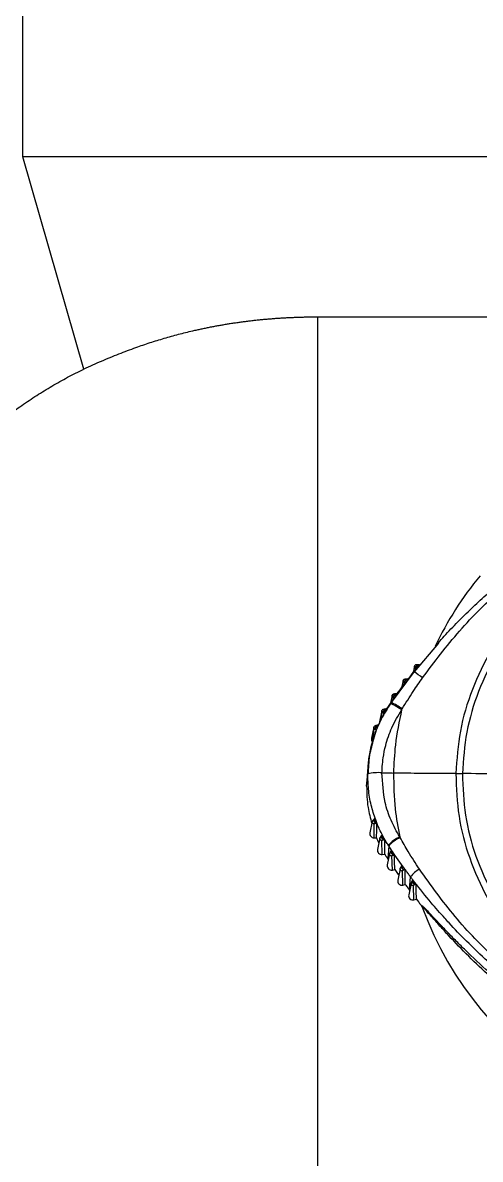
# Model space of a CAD drawing. Extents: x 527 to 611, y 788 to 934.
# Drawn here: x 558.14 to 561.07, y 807.59 to 814.88 of the extents above; entities that cross this region are included whole.
import ezdxf

# ---------------------------------------------------------------- set-up
doc = ezdxf.new("R2010")
doc.units = 0
doc.header["$MEASUREMENT"] = 0
doc.layers.add('1', color=4, linetype='Continuous')
doc.layers.add('GEOMETRY', color=3, linetype='Continuous', lineweight=25)

# ---------------------------------------------------------------- blocks, each defined once
blk = doc.blocks.new('2026_FLAIR')
at = {"layer": 'GEOMETRY'}
for p, q in [((31.069, 11.2165), (31.069, 11.6015)), ((31.069, 10.9232), (31.069, 11.2165)), ((31.069, 10.6607), (31.069, 10.9232)), ((31.4604, 9.2961), (31.069, 10.6607)), ((45.8994, 10.6607), (31.069, 10.6607)), ((32.96, 9.6307), (32.96, 3.6515)), ((34.5986, 9.6307), (32.96, 9.6307)), ((33.7361, 7.5381), (33.5798, 7.3534)), ((33.5821, 7.3906), (33.5733, 7.3475)), ((33.5789, 7.3547), (33.5833, 7.3823)), ((33.5919, 7.371), (33.5909, 7.3728)), ((33.6009, 7.3821), (33.5962, 7.3894)), ((33.6136, 7.397), (33.6068, 7.3986)), ((33.6114, 7.3982), (33.6103, 7.3985)), ((33.6114, 7.3982), (33.6145, 7.3975)), ((33.5799, 7.3551), (33.433, 7.1571)), ((33.5404, 7.3045), (33.5333, 7.3059)), ((33.5379, 7.3056), (33.5368, 7.3059)), ((33.5379, 7.3056), (33.5412, 7.305)), ((33.5089, 7.2976), (33.4994, 7.2511)), ((33.5057, 7.2594), (33.5103, 7.2889)), ((33.5198, 7.277), (33.518, 7.2798)), ((33.4386, 7.2025), (33.4283, 7.152)), ((33.433, 7.1571), (33.4283, 7.1504)), ((33.4354, 7.1622), (33.4402, 7.1935)), ((33.4496, 7.1824), (33.448, 7.1847)), ((33.47, 7.2101), (33.4626, 7.2114)), ((33.4671, 7.2112), (33.4708, 7.2106)), ((33.373, 7.1042), (33.3583, 7.0323)), ((33.3688, 7.0489), (33.3753, 7.0942)), ((33.3753, 7.06), (33.3933, 7.0965)), ((33.3933, 7.0965), (33.3873, 7.1038)), ((33.3933, 7.0965), (33.3969, 7.1028)), ((33.4037, 7.1135), (33.3963, 7.1141)), ((33.3969, 7.1028), (33.4272, 7.1504)), ((33.3502, 7.0099), (33.343, 7.0096)), ((33.3451, 6.9985), (33.3606, 7.0301)), ((33.3474, 7.0103), (33.3507, 7.0105)), ((33.3207, 6.9983), (33.3061, 6.9267)), ((33.3136, 6.9018), (33.3242, 6.9869)), ((33.287, 6.7675), (33.2791, 6.689)), ((33.275, 6.6186), (33.2828, 6.6972)), ((33.311, 6.3913), (33.2964, 6.3197)), ((33.3231, 6.2868), (33.3233, 6.3762)), ((33.3287, 6.4123), (33.3233, 6.4069)), ((33.3257, 6.3943), (33.3332, 6.4016)), ((33.3355, 6.3953), (33.3257, 6.3943)), ((33.3286, 6.4127), (33.3283, 6.4129)), ((33.3354, 6.3953), (33.3331, 6.4015)), ((33.3231, 6.2868), (33.3385, 6.2867)), ((33.3599, 6.2845), (33.3452, 6.2126)), ((33.3741, 6.3065), (33.3713, 6.3027)), ((33.3841, 6.2899), (33.3742, 6.2876)), ((33.384, 6.2898), (33.3807, 6.2958)), ((33.3753, 6.1798), (33.3736, 6.2696)), ((33.4171, 6.235), (33.4104, 6.1508)), ((33.4462, 6.1913), (33.4171, 6.235)), ((33.4345, 6.2069), (33.4321, 6.2031)), ((33.3753, 6.1798), (33.3911, 6.1816)), ((33.4223, 6.185), (33.4076, 6.1127)), ((33.4104, 6.1508), (33.4142, 6.145)), ((33.4365, 6.1883), (33.4421, 6.1973)), ((33.4463, 6.1914), (33.4365, 6.1883)), ((33.44, 6.0803), (33.437, 6.1703)), ((33.4462, 6.1913), (33.4421, 6.1973)), ((33.5089, 6.1014), (33.4462, 6.1913)), ((33.4543, 6.1775), (33.4506, 6.1764)), ((33.44, 6.0803), (33.4555, 6.0834)), ((33.4896, 6.0887), (33.4747, 6.0159)), ((33.5011, 6.1106), (33.499, 6.107)), ((33.5037, 6.0925), (33.5091, 6.1015)), ((33.5132, 6.0957), (33.5037, 6.0925)), ((33.508, 5.9837), (33.5046, 6.0742)), ((33.5131, 6.0957), (33.509, 6.1014)), ((33.5216, 6.082), (33.5183, 6.0809)), ((33.508, 5.9837), (33.5233, 5.9873)), ((33.5598, 5.9946), (33.5448, 5.9212)), ((33.5511, 5.9524), (33.5575, 6.0356)), ((33.5707, 6.0164), (33.5689, 6.0131)), ((33.5919, 5.9885), (33.5888, 5.9874)), ((33.5787, 5.8891), (33.5749, 5.9803)), ((33.5787, 5.8891), (33.5941, 5.8931)), ((33.6291, 5.8477), (33.6256, 5.8531)), ((33.6318, 5.8419), (33.6291, 5.8477))]:
    blk.add_line(p, q, dxfattribs=at)
at = {"layer": 'GEOMETRY', "flags": 128}
for points in [[(33.4008, 7.1143), (33.4029, 7.1142), (33.4041, 7.1141)], [(33.3583, 7.0323), (33.3577, 7.0253), (33.3579, 7.0236)], [(33.3373, 6.9778), (33.3358, 6.9791), (33.3345, 6.9802)], [(33.3254, 6.41), (33.327, 6.4116), (33.3283, 6.4129)], [(33.3406, 6.3797), (33.3388, 6.3796), (33.3374, 6.3794)], [(33.3385, 6.2867), (33.3397, 6.3388), (33.3406, 6.3797)], [(33.3911, 6.2753), (33.389, 6.2748), (33.3874, 6.2745)], [(33.3911, 6.1816), (33.3911, 6.2341), (33.3911, 6.2753)], [(33.4555, 6.0834), (33.4548, 6.1361), (33.4543, 6.1775)], [(33.5233, 5.9873), (33.5224, 6.0404), (33.5216, 6.082)], [(33.583, 6.002), (33.5779, 6.0002), (33.574, 5.9988)], [(33.5941, 5.8931), (33.5929, 5.9466), (33.5919, 5.9885)]]:
    blk.add_lwpolyline(points, dxfattribs=at)
at = {"layer": 'GEOMETRY'}
for centre, radius, start, end in [((35.6877, 6.5777), 2.1853, 140.41696, 154.55213), ((33.609, 7.385), 0.0135, 84.60102, 161.04788), ((33.6064, 7.3812), 0.0177, 77.36376, 89.09118), ((33.5358, 7.2925), 0.0135, 85.96237, 162.30092), ((33.5333, 7.2885), 0.0177, 78.67944, 89.09118), ((28.7664, 0.5847), 8.3056, 54.12539, 54.59305), ((33.1954, 6.6689), 0.5425, 55.3917, 64.16534), ((33.4671, 7.1966), 0.0154, 106.96976, 160.30414), ((33.4645, 7.2028), 0.0088, 73.07952, 102.45628), ((33.4631, 7.194), 0.0177, 80.55477, 89.09118), ((33.4022, 7.0999), 0.0154, 112.26858, 165.35612), ((33.399, 7.1059), 0.00867, 77.8072, 107.71861), ((33.3982, 7.0969), 0.0177, 85.43184, 89.09118), ((33.1921, 6.652), 0.5512, 56.05512, 64.7486), ((33.3507, 6.9962), 0.0154, 119.60062, 173.00378), ((33.3467, 7.0018), 0.00853, 84.74763, 114.81684), ((33.3329, 6.9213), 0.0274, 168.46304, 225.22614), ((33.348, 6.4456), 0.2599, 84.33875, 104.52381), ((33.335, 6.4023), 0.0122, 141.15817, 221.13906), ((33.3233, 6.3143), 0.0275, 168.56577, 269.58942), ((33.3825, 6.2971), 0.0126, 153.42459, 228.73603), ((33.5826, 6.086), 0.2273, 114.74953, 137.71488), ((33.5888, 6.0793), 0.2318, 115.35149, 137.79343), ((33.3721, 6.2071), 0.0275, 168.59561, 276.60188), ((33.4438, 6.1985), 0.0126, 158.9162, 234.1623), ((33.4345, 6.1073), 0.0275, 168.61698, 281.42658), ((33.5108, 6.1029), 0.0125, 160.57358, 235.56421), ((33.6904, 5.9438), 0.1616, 118.41446, 145.35397), ((33.5017, 6.0105), 0.0275, 168.62488, 283.29973), ((33.5808, 6.0093), 0.0125, 161.8538, 236.76509), ((33.5718, 5.9157), 0.0275, 168.6305, 284.603), ((35.6964, 6.5889), 2.1956, 199.89049, 278.47726)]:
    blk.add_arc(centre, radius, start, end, dxfattribs=at)
for points, knots in [([(32.96, 9.6307), (32.9504, 9.6306), (32.9313, 9.6306), (32.9027, 9.6303), (32.8742, 9.6297), (32.8457, 9.629), (32.8173, 9.628), (32.789, 9.6269), (32.7608, 9.6255), (32.7326, 9.6239), (32.7045, 9.6221), (32.6765, 9.6201), (32.6485, 9.6178), (32.6207, 9.6154), (32.5929, 9.6127), (32.5652, 9.6099), (32.5375, 9.6068), (32.51, 9.6035), (32.4825, 9.6), (32.4551, 9.5962), (32.4277, 9.5923), (32.4005, 9.5881), (32.3733, 9.5838), (32.3462, 9.5792), (32.3191, 9.5744), (32.2922, 9.5694), (32.2653, 9.5642), (32.2385, 9.5588), (32.2117, 9.5531), (32.1851, 9.5473), (32.1363, 9.5362), (32.0657, 9.5187), (31.9741, 9.4932), (31.8829, 9.465), (31.8044, 9.4383), (31.738, 9.414), (31.683, 9.3928), (31.6277, 9.3704), (31.572, 9.3468), (31.516, 9.322), (31.4791, 9.3048), (31.4604, 9.2961)], [0, 0, 0, 0, 0.017459, 0.034876, 0.052252, 0.069592, 0.086897, 0.104172, 0.121419, 0.138641, 0.155841, 0.173022, 0.190188, 0.207341, 0.224485, 0.241622, 0.258756, 0.275889, 0.293026, 0.310168, 0.32732, 0.344483, 0.361662, 0.378859, 0.396078, 0.41332, 0.430591, 0.447892, 0.465226, 0.482597, 0.500007, 0.561001, 0.62292, 0.685881, 0.749994, 0.789452, 0.829766, 0.870957, 0.913047, 0.956055, 1, 1, 1, 1]), ([(29.3361, 7.0076), (29.342, 7.0176), (29.3539, 7.0377), (29.3719, 7.0676), (29.3898, 7.0975), (29.4079, 7.1272), (29.426, 7.1569), (29.4442, 7.1864), (29.4625, 7.2158), (29.4808, 7.2451), (29.4992, 7.2743), (29.5176, 7.3033), (29.5361, 7.3322), (29.5546, 7.361), (29.5732, 7.3897), (29.5919, 7.4183), (29.6106, 7.4467), (29.6294, 7.475), (29.6482, 7.5031), (29.667, 7.5312), (29.6859, 7.5591), (29.7049, 7.5869), (29.7239, 7.6145), (29.7429, 7.642), (29.762, 7.6693), (29.7811, 7.6966), (29.8003, 7.7237), (29.8195, 7.7506), (29.8388, 7.7774), (29.858, 7.8041), (29.8774, 7.8306), (29.8968, 7.857), (29.9162, 7.8832), (29.9357, 7.9093), (29.9552, 7.9353), (29.9747, 7.9611), (29.9943, 7.9868), (30.014, 8.0123), (30.0337, 8.0377), (30.0535, 8.063), (30.0733, 8.0881), (30.0931, 8.113), (30.113, 8.1379), (30.133, 8.1625), (30.153, 8.1871), (30.1731, 8.2114), (30.1932, 8.2357), (30.2134, 8.2598), (30.2337, 8.2837), (30.254, 8.3075), (30.2744, 8.3311), (30.2948, 8.3546), (30.3153, 8.378), (30.3359, 8.4012), (30.3566, 8.4242), (30.3773, 8.4471), (30.3981, 8.4698), (30.419, 8.4924), (30.44, 8.5148), (30.4611, 8.5371), (30.4822, 8.5591), (30.5035, 8.5811), (30.5248, 8.6028), (30.5462, 8.6244), (30.5678, 8.6459), (30.5894, 8.6671), (30.6111, 8.6882), (30.633, 8.7092), (30.655, 8.7299), (30.677, 8.7505), (30.6992, 8.7709), (30.7215, 8.7911), (30.7439, 8.8111), (30.7665, 8.831), (30.7892, 8.8506), (30.812, 8.8701), (30.842, 8.8953), (30.8794, 8.9259), (30.9244, 8.9617), (30.97, 8.9967), (31.0161, 9.0308), (31.0628, 9.0642), (31.1102, 9.0966), (31.1582, 9.1282), (31.2068, 9.1588), (31.2561, 9.1884), (31.3061, 9.217), (31.3568, 9.2445), (31.4081, 9.2711), (31.443, 9.2878), (31.4604, 9.2961)], [0, 0, 0, 0, 0.01, 0.019999, 0.029997, 0.039995, 0.049992, 0.059989, 0.069986, 0.079983, 0.08998, 0.099978, 0.109976, 0.119975, 0.129975, 0.139975, 0.149975, 0.159977, 0.169978, 0.179981, 0.189983, 0.199986, 0.209989, 0.219992, 0.229995, 0.239998, 0.25, 0.260001, 0.270002, 0.280002, 0.290002, 0.300002, 0.310001, 0.320001, 0.33, 0.339999, 0.349998, 0.359998, 0.369997, 0.379997, 0.389996, 0.399996, 0.409996, 0.419996, 0.429996, 0.439997, 0.449997, 0.459998, 0.469998, 0.479999, 0.49, 0.5, 0.510001, 0.520002, 0.530002, 0.540003, 0.550003, 0.560003, 0.570003, 0.580003, 0.590003, 0.600003, 0.610003, 0.620002, 0.630002, 0.640001, 0.650001, 0.66, 0.67, 0.679999, 0.689999, 0.699998, 0.709998, 0.719998, 0.729999, 0.74, 0.750001, 0.769236, 0.788473, 0.807709, 0.826944, 0.846178, 0.865411, 0.884641, 0.903869, 0.923095, 0.94232, 0.961545, 0.980771, 1, 1, 1, 1]), ([(33.7351, 7.5393), (33.7476, 7.5535), (33.7883, 7.5995), (33.859, 7.6731), (33.9476, 7.7609), (34.0312, 7.8385), (34.1015, 7.9003), (34.1567, 7.9469), (34.204, 7.9856), (34.2522, 8.0238), (34.3012, 8.0615), (34.3511, 8.0984), (34.4091, 8.14), (34.4758, 8.1859), (34.5535, 8.2368), (34.6196, 8.2778), (34.6732, 8.3097), (34.7117, 8.332), (34.7505, 8.3538), (34.7894, 8.3752), (34.8285, 8.396), (34.9061, 8.4363), (35.0245, 8.4935), (35.1825, 8.5612), (35.3272, 8.6157), (35.454, 8.6582), (35.5602, 8.6902), (35.6535, 8.7156), (35.735, 8.7359), (35.8201, 8.7553), (35.9224, 8.7761), (36.0463, 8.7978), (36.1358, 8.8095), (36.1819, 8.8155)], [0, 0, 0, 0, 0.02011, 0.065119, 0.108288, 0.152546, 0.186116, 0.207605, 0.229231, 0.250985, 0.27285, 0.294809, 0.316843, 0.348588, 0.380737, 0.415396, 0.431153, 0.446921, 0.462678, 0.478402, 0.494071, 0.509667, 0.571374, 0.633797, 0.69249, 0.736086, 0.776368, 0.810742, 0.839184, 0.865953, 0.903868, 0.950546, 1, 1, 1, 1]), ([(33.6336, 7.3147), (33.7104, 7.4167), (33.8644, 7.6212), (34.1387, 7.8923), (34.44, 8.1332), (34.7674, 8.3384), (35.115, 8.5062), (35.4782, 8.6336), (35.8522, 8.7227), (36.1071, 8.7453), (36.2343, 8.7566)], [0, 0, 0, 0, 0.124405, 0.249399, 0.37465, 0.500002, 0.625355, 0.750608, 0.875597, 1, 1, 1, 1]), ([(37.4776, 6.6448), (37.4753, 6.7424), (37.4706, 6.9369), (37.412, 7.222), (37.3162, 7.493), (37.1812, 7.743), (37.0101, 7.9655), (36.8058, 8.1543), (36.5719, 8.3036), (36.3143, 8.409), (36.04, 8.4696), (35.756, 8.4852), (35.4694, 8.4567), (35.1871, 8.3855), (34.916, 8.2742), (34.6624, 8.1258), (34.4328, 7.9442), (34.2335, 7.7332), (34.0697, 7.4977), (33.9475, 7.2429), (33.8665, 6.9747), (33.8537, 6.7907), (33.8474, 6.6991)], [0, 0, 0, 0, 0.05149, 0.102679, 0.153326, 0.203273, 0.252493, 0.301112, 0.349435, 0.397912, 0.446909, 0.49661, 0.547035, 0.598067, 0.649488, 0.701012, 0.752333, 0.803182, 0.853372, 0.90283, 0.951623, 1, 1, 1, 1]), ([(37.4365, 6.6455), (37.4342, 6.7408), (37.4296, 6.9309), (37.3724, 7.2096), (37.2789, 7.4746), (37.1471, 7.719), (36.98, 7.9366), (36.7804, 8.1212), (36.5521, 8.267), (36.3003, 8.3699), (36.0324, 8.4288), (35.7549, 8.4439), (35.4749, 8.4157), (35.1991, 8.346), (34.9341, 8.2371), (34.6863, 8.0922), (34.4619, 7.9148), (34.2671, 7.7088), (34.1069, 7.4789), (33.9874, 7.2302), (33.9082, 6.9683), (33.8958, 6.7886), (33.8895, 6.6991)], [0, 0, 0, 0, 0.051507, 0.102707, 0.153357, 0.2033, 0.252511, 0.301119, 0.349431, 0.397898, 0.446885, 0.496579, 0.547005, 0.598045, 0.649482, 0.701024, 0.752358, 0.803214, 0.853401, 0.902851, 0.951634, 1, 1, 1, 1]), ([(33.5785, 7.3542), (33.5827, 7.3594), (33.5901, 7.3688), (33.5976, 7.378), (33.6009, 7.3821)], [0, 0, 0, 0, 0.5600714, 1, 1, 1, 1]), ([(33.5833, 7.3823), (33.5829, 7.3834), (33.5819, 7.3856), (33.5816, 7.3885), (33.582, 7.39), (33.5821, 7.3903)], [0, 0, 0, 0, 0.436649, 0.873298, 1, 1, 1, 1]), ([(33.6069, 7.3986), (33.6034, 7.3988), (33.5963, 7.399), (33.5886, 7.3973), (33.5836, 7.3946), (33.5825, 7.3917), (33.582, 7.3903)], [0, 0, 0, 0, 0.244163, 0.494196, 0.748749, 1, 1, 1, 1]), ([(33.5909, 7.3728), (33.5888, 7.3758), (33.5851, 7.3813), (33.5839, 7.382), (33.5833, 7.3823)], [0, 0, 0, 0, 0.567785, 1, 1, 1, 1]), ([(33.5909, 7.3728), (33.5905, 7.3737), (33.5898, 7.3752), (33.5895, 7.3779), (33.5899, 7.3812), (33.5913, 7.3862), (33.5942, 7.391), (33.5983, 7.3952), (33.6029, 7.398), (33.6078, 7.3991), (33.6103, 7.3984), (33.6114, 7.3982)], [0, 0, 0, 0, 0.075548, 0.135033, 0.233308, 0.347478, 0.500588, 0.610736, 0.750105, 0.895652, 1, 1, 1, 1]), ([(33.5909, 7.3728), (33.5904, 7.3743), (33.5895, 7.3771), (33.5906, 7.3822), (33.5928, 7.3856), (33.5949, 7.3879), (33.5958, 7.3889), (33.5962, 7.3894)], [0, 0, 0, 0, 0.292273, 0.557997, 0.809433, 0.914124, 1, 1, 1, 1]), ([(33.5962, 7.3894), (33.5977, 7.3891), (33.5995, 7.3888), (33.6016, 7.3881), (33.603, 7.3877), (33.6042, 7.3874), (33.6049, 7.3872)], [0, 0, 0, 0, 0.50356, 0.593391, 0.751099, 1, 1, 1, 1]), ([(33.6009, 7.3821), (33.6012, 7.3826), (33.602, 7.3835), (33.6033, 7.3852), (33.6043, 7.3864), (33.6049, 7.3872)], [0, 0, 0, 0, 0.2716464, 0.5432928, 1, 1, 1, 1]), ([(33.6049, 7.3872), (33.6058, 7.3883), (33.6076, 7.3904), (33.6101, 7.3933), (33.6122, 7.3957), (33.6141, 7.3976), (33.6143, 7.3975), (33.6145, 7.3975)], [0, 0, 0, 0, 0.157441, 0.315373, 0.466303, 0.6765, 1, 1, 1, 1]), ([(33.5035, 7.1154), (33.5268, 7.153), (33.5685, 7.2205), (33.6137, 7.2858), (33.6336, 7.3147)], [0, 0, 0, 0, 0.558376, 1, 1, 1, 1]), ([(33.5335, 7.306), (33.53, 7.306), (33.523, 7.3061), (33.5154, 7.3043), (33.5104, 7.3015), (33.5094, 7.2987), (33.5089, 7.2972)], [0, 0, 0, 0, 0.243638, 0.49346, 0.748202, 1, 1, 1, 1]), ([(33.518, 7.2798), (33.5176, 7.2806), (33.5169, 7.2822), (33.5165, 7.2848), (33.5168, 7.2882), (33.5181, 7.2932), (33.5209, 7.2981), (33.5249, 7.3024), (33.5295, 7.3053), (33.5343, 7.3064), (33.5368, 7.3058), (33.5379, 7.3056)], [0, 0, 0, 0, 0.07581, 0.1354, 0.233498, 0.34744, 0.500621, 0.610725, 0.75012, 0.895709, 1, 1, 1, 1]), ([(33.5322, 7.2947), (33.5408, 7.3058), (33.5561, 7.3258), (33.5717, 7.3455), (33.5785, 7.3542)], [0, 0, 0, 0, 0.5594785, 1, 1, 1, 1]), ([(33.4624, 7.2003), (33.4745, 7.217), (33.496, 7.2468), (33.5182, 7.2762), (33.528, 7.2891)], [0, 0, 0, 0, 0.56027, 1, 1, 1, 1]), ([(33.5103, 7.2889), (33.5098, 7.29), (33.5088, 7.2922), (33.5085, 7.2952), (33.5089, 7.2968), (33.509, 7.2972)], [0, 0, 0, 0, 0.423508, 0.847016, 1, 1, 1, 1]), ([(33.518, 7.2798), (33.5158, 7.2827), (33.5121, 7.2879), (33.5109, 7.2886), (33.5103, 7.2889)], [0, 0, 0, 0, 0.567777, 1, 1, 1, 1]), ([(33.518, 7.2798), (33.5175, 7.2812), (33.5166, 7.2841), (33.5175, 7.2892), (33.5197, 7.2927), (33.5217, 7.295), (33.5226, 7.2961), (33.523, 7.2966)], [0, 0, 0, 0, 0.292279, 0.558067, 0.80954, 0.914198, 1, 1, 1, 1]), ([(33.528, 7.2891), (33.527, 7.2905), (33.5253, 7.2929), (33.5237, 7.2955), (33.523, 7.2966)], [0, 0, 0, 0, 0.559677, 1, 1, 1, 1]), ([(33.523, 7.2966), (33.5247, 7.2962), (33.5278, 7.2956), (33.5309, 7.295), (33.5322, 7.2947)], [0, 0, 0, 0, 0.560304, 1, 1, 1, 1]), ([(33.528, 7.2891), (33.5288, 7.2901), (33.5302, 7.292), (33.5316, 7.2938), (33.5322, 7.2947)], [0, 0, 0, 0, 0.559503, 1, 1, 1, 1]), ([(33.4272, 7.1504), (33.4281, 7.1517), (33.4296, 7.1539), (33.4311, 7.1561), (33.4318, 7.1571)], [0, 0, 0, 0, 0.559999, 1, 1, 1, 1]), ([(33.4318, 7.1571), (33.4367, 7.1641), (33.4454, 7.1765), (33.4542, 7.1889), (33.4581, 7.1943)], [0, 0, 0, 0, 0.560355, 1, 1, 1, 1]), ([(33.4402, 7.1935), (33.4397, 7.1946), (33.4386, 7.1968), (33.4382, 7.1998), (33.4385, 7.2016), (33.4387, 7.2021)], [0, 0, 0, 0, 0.406262, 0.8125239, 1, 1, 1, 1]), ([(33.4627, 7.2114), (33.4593, 7.2114), (33.4524, 7.2112), (33.445, 7.2092), (33.4401, 7.2064), (33.439, 7.2036), (33.4385, 7.2021)], [0, 0, 0, 0, 0.242938, 0.492393, 0.747346, 1, 1, 1, 1]), ([(33.448, 7.1847), (33.4458, 7.1876), (33.442, 7.1926), (33.4408, 7.1932), (33.4402, 7.1935)], [0, 0, 0, 0, 0.56772, 1, 1, 1, 1]), ([(33.448, 7.1847), (33.4474, 7.1863), (33.4462, 7.1891), (33.4467, 7.1935), (33.448, 7.1986), (33.4506, 7.2033), (33.4543, 7.2075), (33.4587, 7.2106), (33.4635, 7.2119), (33.466, 7.2114), (33.4671, 7.2112)], [0, 0, 0, 0, 0.133916, 0.246763, 0.362579, 0.50025, 0.61032, 0.74993, 0.89585, 1, 1, 1, 1]), ([(33.448, 7.1847), (33.4475, 7.1862), (33.4465, 7.1891), (33.4473, 7.1943), (33.4494, 7.1978), (33.4514, 7.2002), (33.4523, 7.2013), (33.4527, 7.2018)], [0, 0, 0, 0, 0.291908, 0.557826, 0.809503, 0.914221, 1, 1, 1, 1]), ([(33.4581, 7.1943), (33.457, 7.1957), (33.4552, 7.1982), (33.4534, 7.2007), (33.4527, 7.2018)], [0, 0, 0, 0, 0.559472, 1, 1, 1, 1]), ([(33.4527, 7.2018), (33.4545, 7.2015), (33.4577, 7.201), (33.4609, 7.2005), (33.4624, 7.2003)], [0, 0, 0, 0, 0.558788, 1, 1, 1, 1]), ([(33.4581, 7.1943), (33.4589, 7.1954), (33.4603, 7.1974), (33.4618, 7.1994), (33.4624, 7.2003)], [0, 0, 0, 0, 0.560097, 1, 1, 1, 1]), ([(33.43, 7.1528), (33.4087, 7.1184), (33.3659, 7.0496), (33.3307, 6.9699), (33.3203, 6.9255), (33.3192, 6.9206)], [0, 0, 0, 0, 0.470087, 0.941371, 1, 1, 1, 1]), ([(33.3753, 7.0942), (33.3746, 7.0952), (33.3733, 7.0973), (33.3725, 7.1009), (33.3729, 7.1031), (33.373, 7.1041)], [0, 0, 0, 0, 0.351152, 0.702304, 1, 1, 1, 1]), ([(33.3964, 7.1142), (33.3931, 7.1139), (33.3865, 7.1133), (33.3793, 7.1111), (33.3745, 7.1082), (33.3735, 7.1055), (33.3729, 7.1041)], [0, 0, 0, 0, 0.241125, 0.489322, 0.744096, 1, 1, 1, 1]), ([(33.3736, 6.7042), (33.3741, 6.7182), (33.3752, 6.7507), (33.3818, 6.8094), (33.3987, 6.8934), (33.434, 6.9992), (33.4774, 7.0717), (33.4998, 7.1092)], [0, 0, 0, 0, 0.097444, 0.227015, 0.412229, 0.695455, 1, 1, 1, 1]), ([(33.3841, 7.0862), (33.3816, 7.0888), (33.3773, 7.0934), (33.3759, 7.094), (33.3753, 7.0942)], [0, 0, 0, 0, 0.567822, 1, 1, 1, 1]), ([(33.3841, 7.0862), (33.3836, 7.087), (33.3828, 7.0885), (33.382, 7.0913), (33.382, 7.0949), (33.3826, 7.0993), (33.3839, 7.1018), (33.3844, 7.1029)], [0, 0, 0, 0, 0.166689, 0.304642, 0.559266, 0.820614, 1, 1, 1, 1]), ([(33.3841, 7.0862), (33.3835, 7.0877), (33.3822, 7.0904), (33.3826, 7.0957), (33.3844, 7.0995), (33.3862, 7.102), (33.3869, 7.1032), (33.3873, 7.1038)], [0, 0, 0, 0, 0.293619, 0.55961, 0.810838, 0.914944, 1, 1, 1, 1]), ([(33.3865, 7.0834), (33.3861, 7.084), (33.3853, 7.0849), (33.3845, 7.0858), (33.3841, 7.0862)], [0, 0, 0, 0, 0.559698, 1, 1, 1, 1]), ([(33.3844, 7.1029), (33.3847, 7.1037), (33.3856, 7.106), (33.3884, 7.1096), (33.3925, 7.113), (33.3972, 7.1147), (33.3997, 7.1145), (33.4008, 7.1143)], [0, 0, 0, 0, 0.1048, 0.301814, 0.552076, 0.813006, 1, 1, 1, 1]), ([(33.3873, 7.1038), (33.3873, 7.1038), (33.3873, 7.1038), (33.3873, 7.1038), (33.3873, 7.1038), (33.3873, 7.1038), (33.3876, 7.1038), (33.3892, 7.1037), (33.3911, 7.1036), (33.3933, 7.1033), (33.3948, 7.103), (33.3961, 7.1029), (33.3969, 7.1028)], [0, 0, 0, 0, 0.000078, 0.000279, 0.001049, 0.004066, 0.015998, 0.063464, 0.503925, 0.593901, 0.751635, 1, 1, 1, 1]), ([(33.3969, 7.1028), (33.3976, 7.104), (33.3991, 7.1065), (33.401, 7.1096), (33.4026, 7.1119), (33.4031, 7.1126), (33.4034, 7.1129)], [0, 0, 0, 0, 0.26125, 0.523166, 0.77635, 1, 1, 1, 1]), ([(33.4998, 7.1092), (33.484, 7.034), (33.4557, 6.9), (33.45, 6.7632), (33.4475, 6.7032)], [0, 0, 0, 0, 0.5608374, 1, 1, 1, 1]), ([(33.4998, 7.1092), (33.5005, 7.1103), (33.5017, 7.1124), (33.503, 7.1145), (33.5035, 7.1154)], [0, 0, 0, 0, 0.559898, 1, 1, 1, 1]), ([(33.3431, 7.0096), (33.34, 7.009), (33.3337, 7.0078), (33.3269, 7.0051), (33.3222, 7.0021), (33.3212, 6.9996), (33.3207, 6.9983)], [0, 0, 0, 0, 0.239432, 0.486265, 0.74095, 1, 1, 1, 1]), ([(33.3345, 6.9802), (33.3339, 6.9809), (33.3329, 6.9823), (33.3318, 6.985), (33.3313, 6.9885), (33.3315, 6.9938), (33.333, 6.999), (33.3357, 7.004), (33.3394, 7.008), (33.3438, 7.0103), (33.3464, 7.0103), (33.3474, 7.0103)], [0, 0, 0, 0, 0.074099, 0.135075, 0.247175, 0.362432, 0.50067, 0.610641, 0.750165, 0.895094, 1, 1, 1, 1]), ([(33.3451, 6.9985), (33.3457, 6.9998), (33.3468, 7.0024), (33.3482, 7.0058), (33.3495, 7.0085), (33.3505, 7.0105), (33.3506, 7.0105), (33.3507, 7.0105)], [0, 0, 0, 0, 0.1618238, 0.3239487, 0.4818909, 0.7108711, 1, 1, 1, 1]), ([(33.2871, 6.767), (33.2876, 6.7728), (33.2896, 6.7928), (33.2951, 6.8284), (33.3052, 6.877), (33.3199, 6.932), (33.3344, 6.9705), (33.3419, 6.9906)], [0, 0, 0, 0, 0.076261, 0.261408, 0.467479, 0.720853, 1, 1, 1, 1]), ([(33.3242, 6.9869), (33.3233, 6.9878), (33.3217, 6.9898), (33.3206, 6.9934), (33.3202, 6.9963), (33.3207, 6.9979), (33.3208, 6.9983)], [0, 0, 0, 0, 0.300456, 0.600913, 0.901369, 1, 1, 1, 1]), ([(33.3345, 6.9802), (33.3316, 6.9824), (33.3265, 6.9864), (33.3249, 6.9867), (33.3242, 6.9869)], [0, 0, 0, 0, 0.567985, 1, 1, 1, 1]), ([(33.3345, 6.9802), (33.3337, 6.9815), (33.3321, 6.9841), (33.3318, 6.9895), (33.3331, 6.9934), (33.3346, 6.9962), (33.3351, 6.9975), (33.3354, 6.998)], [0, 0, 0, 0, 0.295906, 0.561926, 0.812537, 0.915843, 1, 1, 1, 1]), ([(33.3354, 6.998), (33.3372, 6.9981), (33.3404, 6.9983), (33.3437, 6.9984), (33.3451, 6.9985)], [0, 0, 0, 0, 0.56067, 1, 1, 1, 1]), ([(33.3424, 6.9919), (33.3411, 6.9931), (33.3388, 6.9951), (33.3364, 6.9971), (33.3354, 6.998)], [0, 0, 0, 0, 0.559138, 1, 1, 1, 1]), ([(33.3419, 6.9906), (33.342, 6.9909), (33.3422, 6.9913), (33.3424, 6.9917), (33.3424, 6.9919)], [0, 0, 0, 0, 0.5629904, 1, 1, 1, 1]), ([(33.3424, 6.9919), (33.3429, 6.9932), (33.3438, 6.9953), (33.3447, 6.9975), (33.3451, 6.9985)], [0, 0, 0, 0, 0.559056, 1, 1, 1, 1]), ([(33.3192, 6.9206), (33.3096, 6.8862), (33.2892, 6.8124), (33.2856, 6.7361), (33.2837, 6.6954)], [0, 0, 0, 0, 0.466451, 1, 1, 1, 1]), ([(33.2828, 6.6972), (33.2831, 6.7063), (33.2836, 6.7248), (33.285, 6.7481), (33.2865, 6.7623), (33.2871, 6.767)], [0, 0, 0, 0, 0.389954, 0.7967442, 1, 1, 1, 1]), ([(33.3331, 6.4015), (33.3228, 6.4329), (33.3016, 6.4978), (33.2848, 6.5974), (33.2835, 6.6649), (33.2828, 6.6972)], [0, 0, 0, 0, 0.3287215, 0.6796078, 1, 1, 1, 1]), ([(33.4875, 6.2924), (33.4677, 6.3277), (33.4282, 6.3979), (33.3827, 6.5362), (33.3771, 6.6403), (33.3736, 6.7042)], [0, 0, 0, 0, 0.279815, 0.557768, 1, 1, 1, 1]), ([(33.3736, 6.7042), (33.3874, 6.7041), (33.412, 6.7038), (33.4366, 6.7034), (33.4475, 6.7032)], [0, 0, 0, 0, 0.559985, 1, 1, 1, 1]), ([(33.4475, 6.7032), (33.4488, 6.626), (33.4511, 6.488), (33.4764, 6.3523), (33.4875, 6.2924)], [0, 0, 0, 0, 0.558961, 1, 1, 1, 1]), ([(33.8474, 6.6991), (33.7731, 6.6993), (33.6404, 6.6997), (33.5064, 6.7021), (33.4475, 6.7032)], [0, 0, 0, 0, 0.559937, 1, 1, 1, 1]), ([(33.8474, 6.6991), (33.8508, 6.6074), (33.8577, 6.4232), (33.9301, 6.1537), (34.0441, 5.8967), (34.2004, 5.6576), (34.3928, 5.4418), (34.6165, 5.2538), (34.8652, 5.0977), (35.1326, 4.9771), (35.4125, 4.8958), (35.698, 4.8567), (35.9823, 4.8618), (36.2584, 4.9124), (36.5193, 5.0089), (36.7578, 5.1508), (36.9681, 5.334), (37.1462, 5.5523), (37.2892, 5.7995), (37.3935, 6.0687), (37.4612, 6.3529), (37.4721, 6.5474), (37.4776, 6.6448)], [0, 0, 0, 0, 0.048377, 0.09717, 0.146628, 0.196818, 0.247667, 0.298988, 0.350512, 0.401933, 0.452965, 0.50339, 0.553091, 0.602088, 0.650565, 0.698888, 0.747507, 0.796727, 0.846674, 0.897321, 0.94851, 1, 1, 1, 1]), ([(33.8474, 6.6991), (33.8552, 6.6991), (33.8693, 6.6991), (33.8834, 6.6991), (33.8895, 6.6991)], [0, 0, 0, 0, 0.56, 1, 1, 1, 1]), ([(33.8895, 6.6991), (33.8929, 6.6095), (33.8996, 6.4296), (33.9704, 6.1663), (34.0819, 5.915), (34.2347, 5.6814), (34.4228, 5.4704), (34.6414, 5.2867), (34.8845, 5.1341), (35.1458, 5.0162), (35.4193, 4.9369), (35.6983, 4.8986), (35.976, 4.9037), (36.2457, 4.9532), (36.5006, 5.0474), (36.7335, 5.1861), (36.9389, 5.3649), (37.1128, 5.5782), (37.2525, 5.8196), (37.3544, 6.0826), (37.4205, 6.3602), (37.4311, 6.5502), (37.4365, 6.6455)], [0, 0, 0, 0, 0.0483661, 0.0971492, 0.1465985, 0.1967864, 0.2476419, 0.2989763, 0.3505178, 0.401955, 0.4529952, 0.5034206, 0.5531154, 0.602102, 0.650569, 0.6988811, 0.7474894, 0.7967004, 0.846643, 0.8972925, 0.9484931, 1, 1, 1, 1]), ([(34.409, 6.6983), (34.3118, 6.6985), (34.1384, 6.6989), (33.9656, 6.699), (33.8895, 6.6991)], [0, 0, 0, 0, 0.559999, 1, 1, 1, 1]), ([(33.275, 6.6186), (33.2759, 6.5728), (33.2775, 6.4916), (33.2991, 6.4134), (33.3085, 6.3793)], [0, 0, 0, 0, 0.56362, 1, 1, 1, 1]), ([(33.3233, 6.3762), (33.322, 6.3763), (33.3195, 6.3766), (33.3161, 6.3783), (33.3133, 6.3809), (33.3114, 6.3842), (33.3106, 6.3878), (33.3109, 6.3902), (33.311, 6.3913)], [0, 0, 0, 0, 0.1688084, 0.3376168, 0.5064252, 0.6752336, 0.844042, 1, 1, 1, 1]), ([(33.3232, 6.4068), (33.3215, 6.405), (33.3182, 6.4014), (33.3131, 6.3955), (33.3118, 6.393), (33.311, 6.3914)], [0, 0, 0, 0, 0.241743, 0.488382, 1, 1, 1, 1]), ([(33.311, 6.3913), (33.311, 6.3914), (33.3111, 6.3927), (33.3123, 6.3952), (33.3139, 6.3971), (33.3147, 6.398)], [0, 0, 0, 0, 0.0366666, 0.5183333, 1, 1, 1, 1]), ([(33.3254, 6.41), (33.3221, 6.4066), (33.3163, 6.4005), (33.3152, 6.3988), (33.3147, 6.398)], [0, 0, 0, 0, 0.559655, 1, 1, 1, 1]), ([(33.3374, 6.3794), (33.3365, 6.3796), (33.3347, 6.3798), (33.3321, 6.3811), (33.3295, 6.3833), (33.3262, 6.3872), (33.3237, 6.392), (33.322, 6.3975), (33.3218, 6.4029), (33.3231, 6.4075), (33.3247, 6.4092), (33.3254, 6.41)], [0, 0, 0, 0, 0.072811, 0.139295, 0.247501, 0.357518, 0.500346, 0.609002, 0.750043, 0.89454, 1, 1, 1, 1]), ([(33.3374, 6.3794), (33.3333, 6.3789), (33.3262, 6.378), (33.3242, 6.3767), (33.3233, 6.3762)], [0, 0, 0, 0, 0.568018, 1, 1, 1, 1]), ([(33.3374, 6.3794), (33.3358, 6.3799), (33.3328, 6.3808), (33.3288, 6.3849), (33.3272, 6.389), (33.3264, 6.3922), (33.3259, 6.3936), (33.3257, 6.3943)], [0, 0, 0, 0, 0.2963362, 0.5630953, 0.8144105, 0.917289, 1, 1, 1, 1]), ([(33.3331, 6.4015), (33.3326, 6.4028), (33.3316, 6.4054), (33.3304, 6.4087), (33.3293, 6.4112), (33.329, 6.4119), (33.3288, 6.4123)], [0, 0, 0, 0, 0.243488, 0.487389, 0.727211, 1, 1, 1, 1]), ([(33.3807, 6.2958), (33.3723, 6.312), (33.3639, 6.3284), (33.3558, 6.3461), (33.3521, 6.3544), (33.3479, 6.3642), (33.3431, 6.3756), (33.3397, 6.384), (33.337, 6.391), (33.3354, 6.3953)], [0, 0, 0, 0, 0.499378, 0.503527, 0.535465, 0.748585, 0.794715, 0.874397, 1, 1, 1, 1]), ([(33.3406, 6.3797), (33.3405, 6.3803), (33.3404, 6.3811), (33.3393, 6.3845), (33.338, 6.3882), (33.3367, 6.3919), (33.3358, 6.3943), (33.3354, 6.3953)], [0, 0, 0, 0, 0.339431, 0.541388, 0.711311, 0.881935, 1, 1, 1, 1]), ([(33.3385, 6.2867), (33.3425, 6.2773), (33.3472, 6.266), (33.3525, 6.2549), (33.3534, 6.253)], [0, 0, 0, 0, 0.830029, 1, 1, 1, 1]), ([(33.3714, 6.3029), (33.3698, 6.3007), (33.3666, 6.2964), (33.3618, 6.2893), (33.3607, 6.2864), (33.3599, 6.2845)], [0, 0, 0, 0, 0.240055, 0.484929, 1, 1, 1, 1]), ([(33.3716, 6.3031), (33.3688, 6.2993), (33.3638, 6.2926), (33.3628, 6.2907), (33.3624, 6.2899)], [0, 0, 0, 0, 0.559659, 1, 1, 1, 1]), ([(33.3874, 6.2745), (33.3865, 6.2745), (33.3848, 6.2745), (33.3821, 6.2755), (33.3792, 6.2774), (33.3755, 6.2808), (33.3724, 6.2852), (33.37, 6.2904), (33.369, 6.2957), (33.3697, 6.3005), (33.3711, 6.3024), (33.3716, 6.3031)], [0, 0, 0, 0, 0.072662, 0.139011, 0.247668, 0.357937, 0.500334, 0.608157, 0.749945, 0.899555, 1, 1, 1, 1]), ([(33.3807, 6.2958), (33.3801, 6.297), (33.3787, 6.2995), (33.377, 6.3026), (33.3755, 6.3051), (33.3744, 6.3066), (33.3742, 6.3065), (33.3741, 6.3064)], [0, 0, 0, 0, 0.169701, 0.339702, 0.506595, 0.747677, 1, 1, 1, 1]), ([(33.3742, 6.2876), (33.3753, 6.2891), (33.3763, 6.2905), (33.3776, 6.2921), (33.3782, 6.2927), (33.3793, 6.294), (33.3802, 6.2951), (33.3808, 6.2958)], [0, 0, 0, 0, 0.501351, 0.510469, 0.575644, 0.750824, 1, 1, 1, 1]), ([(33.3874, 6.2745), (33.3858, 6.2748), (33.3828, 6.2753), (33.3785, 6.2787), (33.3763, 6.2826), (33.3751, 6.2857), (33.3745, 6.287), (33.3742, 6.2876)], [0, 0, 0, 0, 0.2939675, 0.5606925, 0.8123871, 0.9159942, 1, 1, 1, 1]), ([(33.384, 6.2898), (33.3835, 6.2908), (33.3824, 6.2929), (33.3813, 6.2948), (33.3807, 6.2958)], [0, 0, 0, 0, 0.467905, 1, 1, 1, 1]), ([(33.4145, 6.239), (33.4092, 6.2473), (33.4029, 6.2573), (33.3953, 6.27), (33.3903, 6.2785), (33.3864, 6.2856), (33.384, 6.2898)], [0, 0, 0, 0, 0.5012214, 0.5932607, 0.7515465, 1, 1, 1, 1]), ([(33.3911, 6.2753), (33.3909, 6.2758), (33.3907, 6.2766), (33.3892, 6.2799), (33.3875, 6.2832), (33.3857, 6.2867), (33.3845, 6.2889), (33.384, 6.2898)], [0, 0, 0, 0, 0.343769, 0.543115, 0.712227, 0.881959, 1, 1, 1, 1]), ([(33.4895, 6.2888), (33.4892, 6.2895), (33.4885, 6.2907), (33.4878, 6.2919), (33.4875, 6.2924)], [0, 0, 0, 0, 0.560068, 1, 1, 1, 1]), ([(33.6135, 6.0859), (33.5893, 6.1232), (33.5463, 6.1897), (33.5069, 6.2585), (33.4895, 6.2888)], [0, 0, 0, 0, 0.560914, 1, 1, 1, 1]), ([(33.3874, 6.2745), (33.3834, 6.2735), (33.3764, 6.2717), (33.3744, 6.2702), (33.3736, 6.2696)], [0, 0, 0, 0, 0.5678636, 1, 1, 1, 1]), ([(33.4171, 6.235), (33.4166, 6.2357), (33.4157, 6.2371), (33.4149, 6.2384), (33.4145, 6.239)], [0, 0, 0, 0, 0.5600058, 1, 1, 1, 1]), ([(33.4421, 6.1973), (33.4413, 6.1985), (33.4398, 6.2008), (33.4377, 6.2036), (33.436, 6.2058), (33.4348, 6.2071), (33.4346, 6.207), (33.4345, 6.2069)], [0, 0, 0, 0, 0.170064, 0.340314, 0.509802, 0.76226, 1, 1, 1, 1]), ([(33.3911, 6.1816), (33.3946, 6.1758), (33.4009, 6.1654), (33.4075, 6.1553), (33.4104, 6.1508)], [0, 0, 0, 0, 0.559341, 1, 1, 1, 1]), ([(33.4321, 6.2032), (33.4308, 6.201), (33.4281, 6.1966), (33.4241, 6.1895), (33.423, 6.1868), (33.4223, 6.185)], [0, 0, 0, 0, 0.241705, 0.487356, 1, 1, 1, 1]), ([(33.4323, 6.2034), (33.4298, 6.1994), (33.4254, 6.1922), (33.4245, 6.1903), (33.4242, 6.1894)], [0, 0, 0, 0, 0.559669, 1, 1, 1, 1]), ([(33.4506, 6.1764), (33.4497, 6.1763), (33.448, 6.1762), (33.4453, 6.1769), (33.4424, 6.1786), (33.4383, 6.1816), (33.4348, 6.1857), (33.432, 6.1907), (33.4305, 6.1958), (33.4307, 6.2005), (33.4318, 6.2026), (33.4323, 6.2034)], [0, 0, 0, 0, 0.073195, 0.139519, 0.247836, 0.35736, 0.500463, 0.609802, 0.750036, 0.895817, 1, 1, 1, 1]), ([(33.4506, 6.1764), (33.449, 6.1765), (33.446, 6.1768), (33.4415, 6.1798), (33.4389, 6.1835), (33.4375, 6.1865), (33.4368, 6.1878), (33.4365, 6.1883)], [0, 0, 0, 0, 0.292378, 0.559067, 0.811185, 0.915353, 1, 1, 1, 1]), ([(33.4506, 6.1764), (33.4467, 6.175), (33.4398, 6.1727), (33.4379, 6.171), (33.437, 6.1703)], [0, 0, 0, 0, 0.567776, 1, 1, 1, 1]), ([(33.4543, 6.1775), (33.4541, 6.178), (33.4539, 6.1788), (33.4522, 6.1819), (33.4502, 6.1851), (33.4481, 6.1884), (33.4468, 6.1904), (33.4462, 6.1913)], [0, 0, 0, 0, 0.345219, 0.545457, 0.714496, 0.884206, 1, 1, 1, 1]), ([(33.4555, 6.0834), (33.4612, 6.075), (33.4697, 6.0627), (33.4783, 6.0504), (33.481, 6.0465)], [0, 0, 0, 0, 0.681666, 1, 1, 1, 1]), ([(33.4992, 6.1074), (33.4968, 6.1032), (33.4925, 6.0957), (33.4916, 6.0936), (33.4912, 6.0927)], [0, 0, 0, 0, 0.5596877, 1, 1, 1, 1]), ([(33.5183, 6.0809), (33.5174, 6.0808), (33.5157, 6.0806), (33.5131, 6.0813), (33.51, 6.0828), (33.5059, 6.0857), (33.5023, 6.0897), (33.4993, 6.0946), (33.4977, 6.0996), (33.4977, 6.1044), (33.4988, 6.1065), (33.4992, 6.1074)], [0, 0, 0, 0, 0.078048, 0.140383, 0.247774, 0.357517, 0.500368, 0.609586, 0.749998, 0.895509, 1, 1, 1, 1]), ([(33.509, 6.1014), (33.5081, 6.1025), (33.5065, 6.1047), (33.5044, 6.1075), (33.5026, 6.1096), (33.5014, 6.1108), (33.5012, 6.1107), (33.5011, 6.1106)], [0, 0, 0, 0, 0.171519, 0.343192, 0.514952, 0.772154, 1, 1, 1, 1]), ([(33.5183, 6.0809), (33.5167, 6.081), (33.5137, 6.0811), (33.509, 6.0841), (33.5064, 6.0877), (33.5049, 6.0907), (33.5041, 6.092), (33.5037, 6.0925)], [0, 0, 0, 0, 0.292879, 0.559705, 0.811787, 0.915715, 1, 1, 1, 1]), ([(33.5183, 6.0809), (33.5144, 6.0794), (33.5074, 6.0767), (33.5054, 6.075), (33.5046, 6.0742)], [0, 0, 0, 0, 0.5678555, 1, 1, 1, 1]), ([(33.5216, 6.082), (33.5215, 6.0825), (33.5212, 6.0833), (33.5195, 6.0863), (33.5174, 6.0895), (33.5152, 6.0927), (33.5137, 6.0948), (33.5131, 6.0957)], [0, 0, 0, 0, 0.341579, 0.540912, 0.708698, 0.877184, 1, 1, 1, 1]), ([(33.5503, 6.0452), (33.5452, 6.052), (33.54, 6.059), (33.5339, 6.0673), (33.5302, 6.0723), (33.523, 6.0821), (33.5167, 6.0907), (33.5131, 6.0957)], [0, 0, 0, 0, 0.405538, 0.416081, 0.493451, 0.702846, 1, 1, 1, 1]), ([(36.1674, 4.5632), (36.0407, 4.5791), (35.7867, 4.6109), (35.4161, 4.7164), (35.0578, 4.8589), (34.7165, 5.0398), (34.3961, 5.2541), (34.102, 5.5009), (33.8353, 5.7754), (33.6873, 5.9825), (33.6135, 6.0859)], [0, 0, 0, 0, 0.124403, 0.249396, 0.374648, 0.499998, 0.625346, 0.750599, 0.875592, 1, 1, 1, 1]), ([(33.5233, 5.9873), (33.5284, 5.9803), (33.5376, 5.9678), (33.5469, 5.9553), (33.551, 5.9498)], [0, 0, 0, 0, 0.5582551, 1, 1, 1, 1]), ([(33.5575, 6.0356), (33.5561, 6.0374), (33.5537, 6.0406), (33.5513, 6.0438), (33.5503, 6.0452)], [0, 0, 0, 0, 0.569776, 1, 1, 1, 1]), ([(33.5788, 6.0075), (33.577, 6.0098), (33.5741, 6.0137), (33.5705, 6.0184), (33.5652, 6.0254), (33.561, 6.0309), (33.5575, 6.0356)], [0, 0, 0, 0, 0.250003, 0.408992, 0.500259, 1, 1, 1, 1]), ([(33.569, 6.0133), (33.5677, 6.011), (33.5652, 6.0064), (33.5625, 6.001), (33.5605, 5.9968), (33.56, 5.9953), (33.5598, 5.9946)], [0, 0, 0, 0, 0.242634, 0.488345, 0.739823, 1, 1, 1, 1]), ([(33.5691, 6.0135), (33.5667, 6.0091), (33.5624, 6.0014), (33.5616, 5.9992), (33.5612, 5.9983)], [0, 0, 0, 0, 0.559699, 1, 1, 1, 1]), ([(33.5888, 5.9874), (33.588, 5.9873), (33.5863, 5.9871), (33.5836, 5.9877), (33.5805, 5.9891), (33.5763, 5.992), (33.5726, 5.9959), (33.5695, 6.0007), (33.5678, 6.0057), (33.5677, 6.0105), (33.5687, 6.0126), (33.5691, 6.0135)], [0, 0, 0, 0, 0.0730332, 0.1393246, 0.2479144, 0.3578884, 0.5003716, 0.6094598, 0.7500131, 0.8954019, 1, 1, 1, 1]), ([(33.5788, 6.0075), (33.578, 6.0086), (33.5763, 6.0108), (33.5741, 6.0134), (33.5722, 6.0155), (33.571, 6.0165), (33.5708, 6.0164), (33.5707, 6.0163)], [0, 0, 0, 0, 0.172186, 0.34447, 0.518219, 0.780768, 1, 1, 1, 1]), ([(33.574, 5.9988), (33.5749, 6.0004), (33.5765, 6.0033), (33.5781, 6.0062), (33.5788, 6.0075)], [0, 0, 0, 0, 0.55949, 1, 1, 1, 1]), ([(33.5888, 5.9874), (33.5873, 5.9875), (33.5842, 5.9876), (33.5794, 5.9904), (33.5767, 5.994), (33.5751, 5.997), (33.5743, 5.9982), (33.574, 5.9988)], [0, 0, 0, 0, 0.292926, 0.559773, 0.811866, 0.915765, 1, 1, 1, 1]), ([(33.5888, 5.9874), (33.5848, 5.9858), (33.5777, 5.9829), (33.5757, 5.9811), (33.5749, 5.9803)], [0, 0, 0, 0, 0.567874, 1, 1, 1, 1]), ([(33.583, 6.002), (33.5826, 6.0025), (33.5819, 6.0034), (33.5805, 6.0052), (33.5795, 6.0066), (33.5788, 6.0075)], [0, 0, 0, 0, 0.2535594, 0.5071189, 1, 1, 1, 1]), ([(33.5919, 5.9885), (33.5918, 5.989), (33.5915, 5.9898), (33.5897, 5.9928), (33.5876, 5.9959), (33.5853, 5.9991), (33.5837, 6.0012), (33.583, 6.002)], [0, 0, 0, 0, 0.340912, 0.538211, 0.704591, 0.871652, 1, 1, 1, 1]), ([(33.7762, 5.7715), (33.7469, 5.8041), (33.6799, 5.8788), (33.6179, 5.9577), (33.583, 6.002)], [0, 0, 0, 0, 0.437273, 1, 1, 1, 1]), ([(33.5941, 5.8931), (33.5999, 5.8856), (33.6103, 5.8722), (33.6209, 5.8589), (33.6256, 5.8531)], [0, 0, 0, 0, 0.557849, 1, 1, 1, 1]), ([(33.7368, 5.7412), (33.7244, 5.7544), (33.6958, 5.7849), (33.6676, 5.8151), (33.6519, 5.8312), (33.6469, 5.8362), (33.6396, 5.8434), (33.6299, 5.8524), (33.6269, 5.8528), (33.6256, 5.8531)], [0, 0, 0, 0, 0.226755, 0.520911, 0.612943, 0.645033, 0.667802, 0.84083, 1, 1, 1, 1]), ([(36.0201, 4.4173), (36.0176, 4.4192), (36.0128, 4.4229), (35.9823, 4.4333), (35.9251, 4.4485), (35.844, 4.469), (35.7282, 4.4991), (35.5771, 4.5422), (35.3743, 4.6098), (35.1528, 4.6971), (34.9167, 4.8081), (34.6884, 4.9347), (34.469, 5.0752), (34.2606, 5.2293), (34.0809, 5.3813), (33.9284, 5.5257), (33.8223, 5.636), (33.7448, 5.7212), (33.6921, 5.7805), (33.6559, 5.821), (33.6366, 5.8403), (33.6334, 5.8414), (33.6318, 5.8419)], [0, 0, 0, 0, 0.015065, 0.030185, 0.060632, 0.091486, 0.122566, 0.185055, 0.247842, 0.331779, 0.41586, 0.500006, 0.584152, 0.668229, 0.752161, 0.814944, 0.877433, 0.908513, 0.939367, 0.969814, 0.984935, 1, 1, 1, 1]), ([(35.5424, 4.6328), (35.5221, 4.6391), (35.4715, 4.6547), (35.391, 4.6838), (35.2987, 4.7187), (35.2027, 4.758), (35.1246, 4.7923), (35.0603, 4.822), (35.0105, 4.8457), (34.9543, 4.8735), (34.8959, 4.9035), (34.8352, 4.9361), (34.7804, 4.9667), (34.7329, 4.9943), (34.6911, 5.019), (34.6425, 5.0486), (34.5788, 5.0885), (34.5055, 5.1369), (34.4264, 5.1919), (34.3478, 5.2491), (34.2562, 5.3194), (34.1574, 5.4002), (34.039, 5.504), (33.9217, 5.6164), (33.8297, 5.7103), (33.7853, 5.7611), (33.7762, 5.7715)], [0, 0, 0, 0, 0.029853, 0.074549, 0.120392, 0.168773, 0.220343, 0.240266, 0.268431, 0.297796, 0.328479, 0.360699, 0.394667, 0.416741, 0.43803, 0.462955, 0.496839, 0.54392, 0.586608, 0.632768, 0.681144, 0.749801, 0.813329, 0.904203, 0.980332, 1, 1, 1, 1]), ([(34.2336, 5.2794), (34.1822, 5.3211), (34.0743, 5.4086), (33.9543, 5.5204), (33.8654, 5.6077), (33.8084, 5.6657), (33.7646, 5.7115), (33.7422, 5.7354), (33.7368, 5.7412)], [0, 0, 0, 0, 0.280534, 0.588364, 0.707909, 0.831413, 0.958948, 1, 1, 1, 1]), ([(25.5609, 2.7563), (25.7207, 2.7515), (26.0401, 2.7419), (26.5192, 2.728), (26.9984, 2.7145), (27.4776, 2.7015), (27.9569, 2.6888), (28.4361, 2.6766), (28.9154, 2.6647), (29.3947, 2.6533), (29.874, 2.6423), (30.3534, 2.6318), (30.8328, 2.6216), (31.3122, 2.6119), (31.7916, 2.6026), (32.2711, 2.5937), (32.7506, 2.5852), (33.2301, 2.5771), (33.7096, 2.5695), (34.3836, 2.5593), (35.2555, 2.5475), (36.3289, 2.535), (37.413, 2.5244), (38.1926, 2.5184), (38.6474, 2.5153), (38.7604, 2.5146), (38.8349, 2.5141), (38.8799, 2.514), (38.9129, 2.5138), (38.9422, 2.5144), (38.9757, 2.5156), (39.0095, 2.5173), (39.1209, 2.5249), (39.3107, 2.5517), (39.5709, 2.6223), (39.8225, 2.723), (39.9986, 2.8178), (40.1091, 2.887), (40.159, 2.9199), (40.2081, 2.9539), (40.2565, 2.9891), (40.304, 3.0255), (40.3508, 3.0629), (40.3968, 3.1015), (40.4419, 3.1414), (40.4778, 3.1742), (40.5145, 3.2099), (40.5631, 3.257), (40.642, 3.3338), (40.7513, 3.4399), (40.8908, 3.5756), (41.0607, 3.7407), (41.2609, 3.9353), (41.4914, 4.1595), (41.7522, 4.4131), (41.9361, 4.592), (42.0332, 4.6863)], [0, 0, 0, 0, 0.027771, 0.055544, 0.083316, 0.11109, 0.138865, 0.16664, 0.194416, 0.222193, 0.249971, 0.27775, 0.30553, 0.333311, 0.361093, 0.388876, 0.41666, 0.444445, 0.472231, 0.500018, 0.561592, 0.623785, 0.686597, 0.750027, 0.759296, 0.765653, 0.769655, 0.772259, 0.773466, 0.775397, 0.777343, 0.779303, 0.781278, 0.796746, 0.81251, 0.828027, 0.843744, 0.84721, 0.850673, 0.854136, 0.857599, 0.861065, 0.864536, 0.868013, 0.871499, 0.874996, 0.87647, 0.880395, 0.88677, 0.895595, 0.906871, 0.920596, 0.936772, 0.955398, 0.976474, 1, 1, 1, 1]), ([(42.0332, 4.6863), (41.9446, 4.6002), (41.7757, 4.436), (41.535, 4.2019), (41.3192, 3.9921), (41.1285, 3.8067), (40.9629, 3.6456), (40.8222, 3.5089), (40.7066, 3.3965), (40.616, 3.3085), (40.5505, 3.2448), (40.5099, 3.2055), (40.4854, 3.1816), (40.4681, 3.1655), (40.45, 3.1489), (40.4318, 3.1324), (40.4134, 3.1161), (40.3948, 3.1001), (40.3761, 3.0842), (40.3573, 3.0685), (40.3383, 3.0529), (40.3192, 3.0376), (40.3, 3.0225), (40.2806, 3.0075), (40.2611, 2.9928), (40.2414, 2.9782), (40.2216, 2.9638), (40.2017, 2.9496), (40.1816, 2.9356), (40.1614, 2.9217), (40.1411, 2.9081), (40.1206, 2.8946), (40.1, 2.8814), (40.0792, 2.8683), (39.9883, 2.8123), (39.8225, 2.723), (39.5709, 2.6223), (39.3107, 2.5518), (39.1097, 2.5233), (38.976, 2.5153), (38.9241, 2.5138), (38.8799, 2.5139), (38.8349, 2.5141), (38.7604, 2.5146), (38.6474, 2.5153), (38.1926, 2.5183), (37.413, 2.5244), (36.3289, 2.535), (35.2555, 2.5475), (34.2557, 2.5611), (33.326, 2.5754), (32.4629, 2.5901), (31.5999, 2.6061), (30.7369, 2.6235), (29.8741, 2.6422), (29.0113, 2.6623), (28.1486, 2.6837), (27.286, 2.7065), (26.4234, 2.7306), (25.8484, 2.7478), (25.5609, 2.7563)], [0, 0, 0, 0, 0.021479, 0.040935, 0.058368, 0.073778, 0.087165, 0.09853, 0.107871, 0.115189, 0.120484, 0.123755, 0.125004, 0.126432, 0.127857, 0.129282, 0.130705, 0.132127, 0.133548, 0.134968, 0.136388, 0.137807, 0.139225, 0.140643, 0.142061, 0.143479, 0.144897, 0.146315, 0.147733, 0.149152, 0.150571, 0.151991, 0.153412, 0.154834, 0.156256, 0.171973, 0.187491, 0.203254, 0.218723, 0.222657, 0.226535, 0.227741, 0.230345, 0.234348, 0.240704, 0.249973, 0.313403, 0.376215, 0.438408, 0.499982, 0.549998, 0.600011, 0.65002, 0.700026, 0.750028, 0.800028, 0.850025, 0.900019, 0.950011, 1, 1, 1, 1])]:
    blk.add_open_spline(points, degree=3, knots=knots, dxfattribs=at)
for points in [[(33.3736, 6.2696), (33.3723, 6.2696), (33.3699, 6.2695), (33.3663, 6.2708), (33.3633, 6.2729), (33.361, 6.2759), (33.3597, 6.2794), (33.3595, 6.2832), (33.3603, 6.2868), (33.3617, 6.2889), (33.3624, 6.2899)], [(33.437, 6.1703), (33.4358, 6.1702), (33.4334, 6.1699), (33.4297, 6.1709), (33.4266, 6.1728), (33.4241, 6.1755), (33.4225, 6.1788), (33.4219, 6.1825), (33.4224, 6.1862), (33.4236, 6.1883), (33.4242, 6.1894)], [(33.5046, 6.0742), (33.5034, 6.0741), (33.501, 6.0737), (33.4973, 6.0745), (33.4941, 6.0763), (33.4915, 6.0789), (33.4899, 6.0822), (33.4892, 6.0858), (33.4896, 6.0895), (33.4907, 6.0917), (33.4912, 6.0927)], [(33.5749, 5.9803), (33.5737, 5.9801), (33.5713, 5.9797), (33.5677, 5.9805), (33.5645, 5.9821), (33.5619, 5.9847), (33.5601, 5.9879), (33.5594, 5.9914), (33.5597, 5.9951), (33.5607, 5.9972), (33.5612, 5.9983)]]:
    blk.add_open_spline(points, degree=3, dxfattribs=at)

msp = doc.modelspace()

# ---------------------------------------------------------------- block references
at = {"layer": '1'}
msp.add_blockref('2026_FLAIR', (527.0666, 803.3631), dxfattribs=at)

doc.saveas('drawing.dxf')
